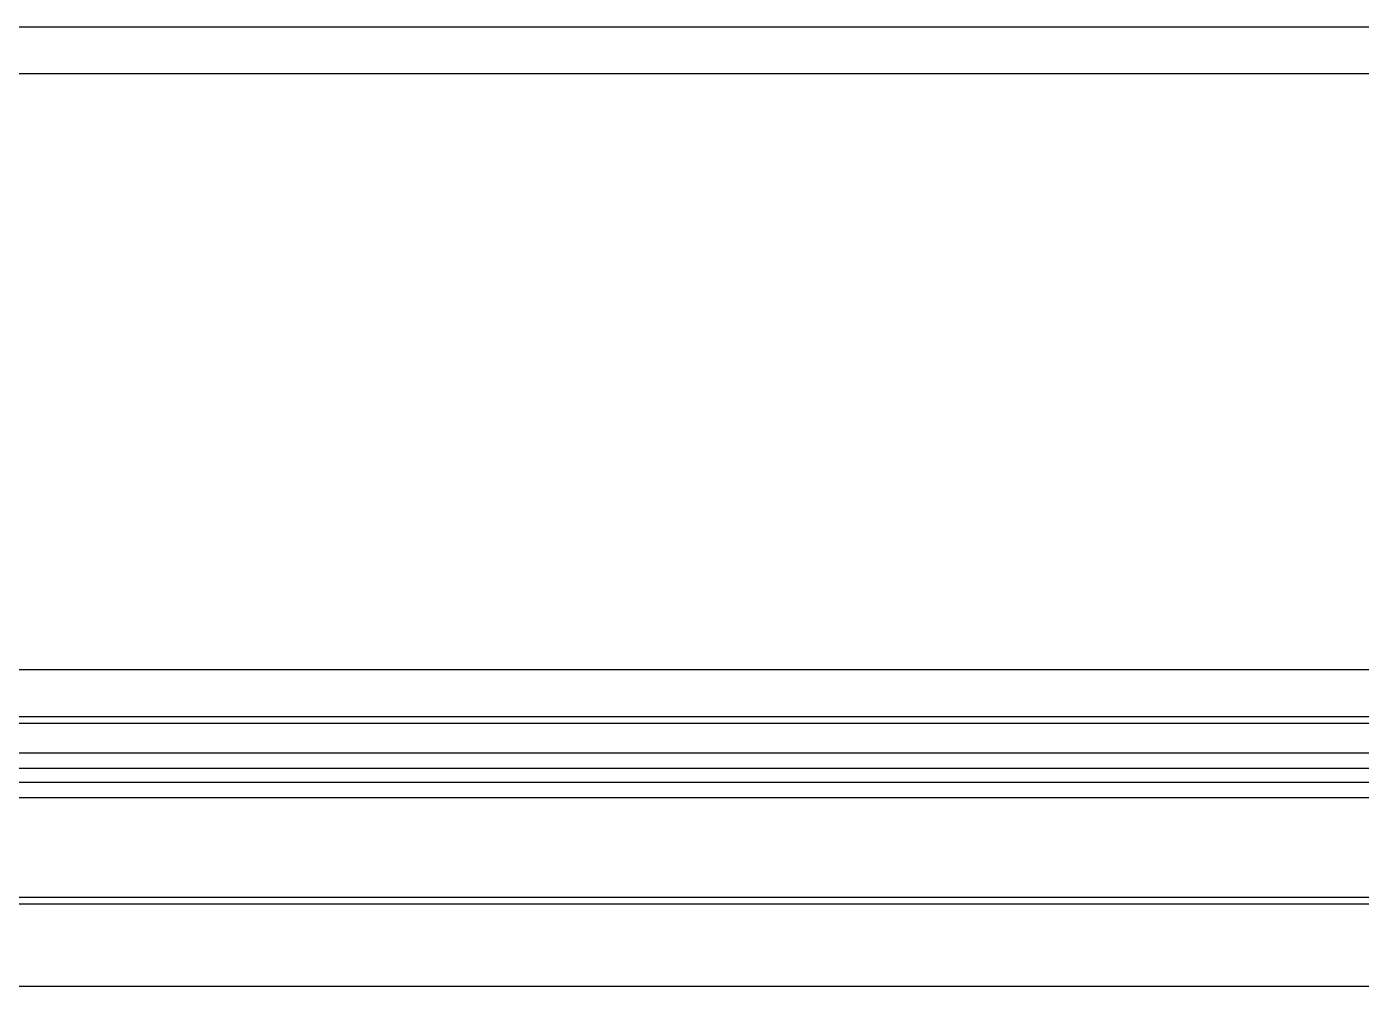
# Model space of a CAD drawing. Header units: millimetres. Extents: x -358 to 836, y 5 to 1249.
# Drawn here: x 333.1 to 390, y 1194.1 to 1235 of the extents above; entities that cross this region are included whole.
import ezdxf

# ---------------------------------------------------------------- set-up
doc = ezdxf.new("R2010")
doc.units = ezdxf.units.MM

msp = doc.modelspace()

# ---------------------------------------------------------------- linework, layer by layer
at = {"color": 7, "linetype": 'Continuous', "lineweight": 25}
for p, q in [((318.288, 1235.042), (487.461, 1235.042)), ((318.288, 1207.645), (487.961, 1207.645)), ((318.288, 1205.645), (487.961, 1205.645)), ((447.961, 1205.345), (318.288, 1205.345)), ((318.288, 1204.096), (447.961, 1204.096)), ((318.288, 1203.443), (447.961, 1203.443)), ((318.288, 1202.847), (447.961, 1202.847)), ((318.288, 1202.194), (447.961, 1202.194)), ((318.288, 1197.945), (447.961, 1197.945)), ((447.961, 1197.645), (318.288, 1197.645)), ((318.288, 1194.145), (461.961, 1194.145))]:
    msp.add_line(p, q, dxfattribs=at)
at = {"color": 8, "linetype": 'Continuous', "lineweight": 25}
msp.add_line((318.288, 1233.042), (487.461, 1233.042), dxfattribs=at)

doc.saveas('drawing.dxf')
